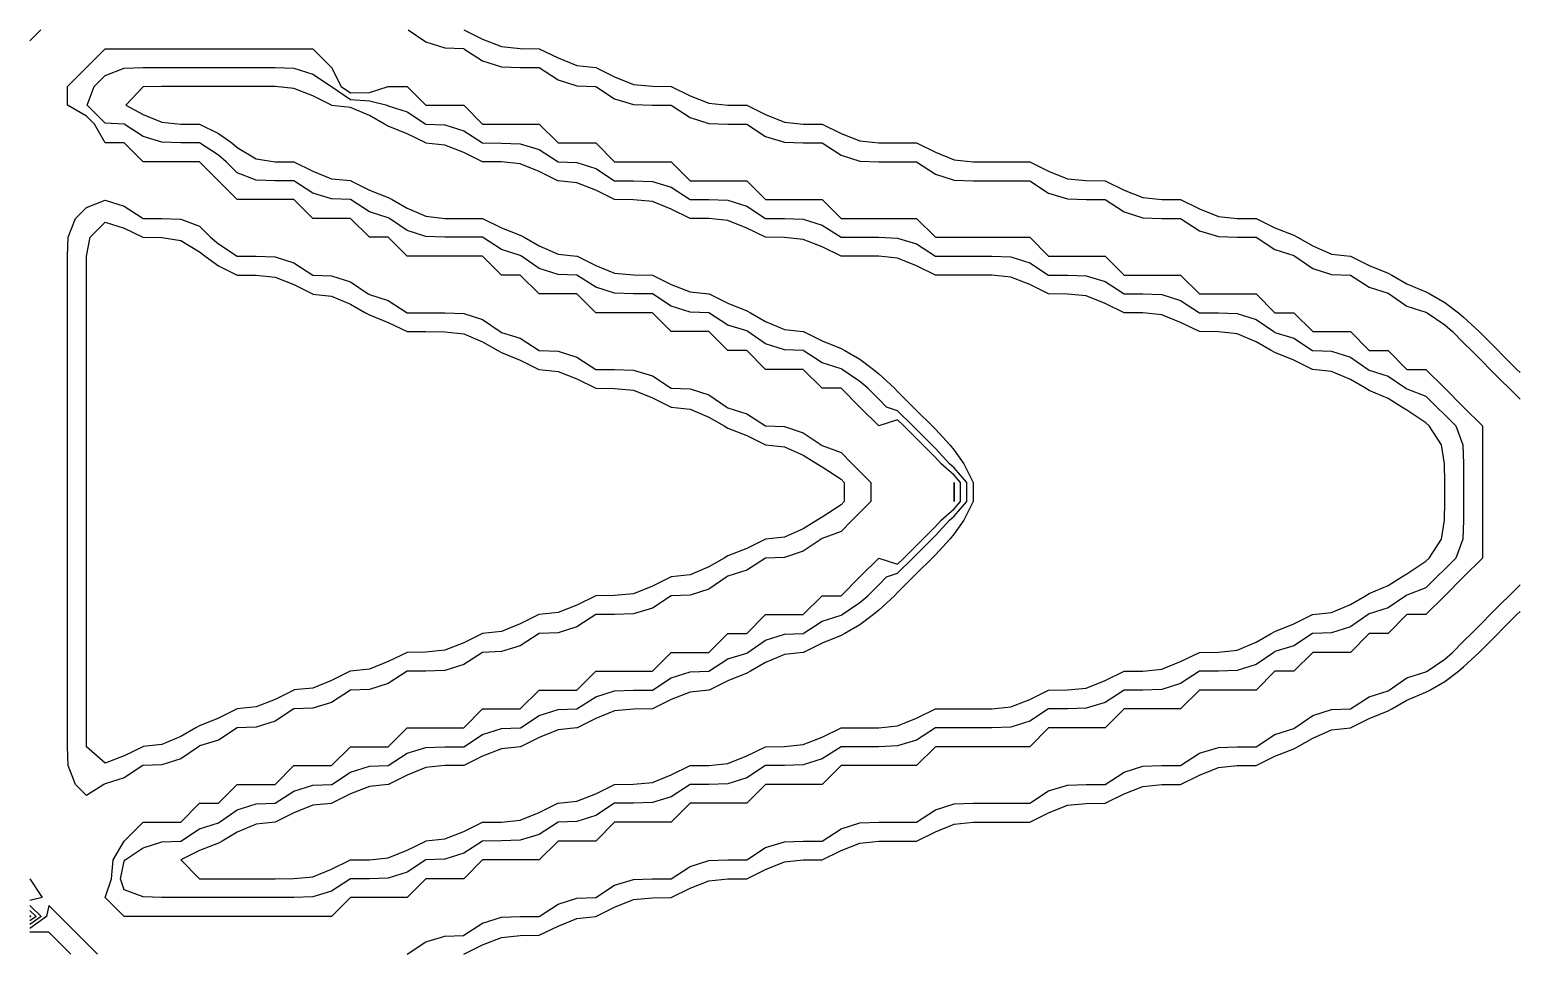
# Model space of a CAD drawing. Header units: metres. Extents: x 0.01 to 1.59, y 0.01 to 0.99.
import ezdxf

# ---------------------------------------------------------------- set-up
doc = ezdxf.new("R2010")
doc.units = ezdxf.units.M
for name, color, linetype in [('Fiber_Path_Minus1', 1, 'CONTINUOUS'), ('Fiber_Path_Minus2', 2, 'CONTINUOUS'), ('Fiber_Path_Plus4', 4, 'CONTINUOUS'), ('Fiber_Path_Plus5', 5, 'CONTINUOUS'), ('Fiber_Path_Zero', 3, 'CONTINUOUS')]:
    doc.layers.add(name, color=color, linetype=linetype)

msp = doc.modelspace()

# ---------------------------------------------------------------- linework, layer by layer
at = {"layer": 'Fiber_Path_Minus1'}
for points in [[(1.49, 0.573431), (1.47, 0.586625), (1.464675, 0.59), (1.45, 0.599009), (1.43, 0.607727), (1.425879, 0.61), (1.41, 0.619181), (1.39, 0.627737), (1.37, 0.629891), (1.36976, 0.63), (1.35, 0.639837), (1.33, 0.647847), (1.326009, 0.65), (1.31, 0.659198), (1.29, 0.667738), (1.27, 0.669891), (1.25, 0.67), (1.249999, 0.67), (1.23, 0.679861), (1.21, 0.68785), (1.19, 0.689898), (1.17, 0.69), (1.169999, 0.69), (1.15, 0.699861), (1.13, 0.70785), (1.11, 0.709898), (1.09, 0.71), (1.089999, 0.71), (1.07, 0.719861), (1.05, 0.72785), (1.03, 0.729898), (1.01, 0.73), (0.99, 0.73), (0.97, 0.73), (0.95, 0.739861), (0.93, 0.74785), (0.91, 0.749898), (0.89, 0.75), (0.87, 0.75), (0.87, 0.75), (0.85, 0.759861), (0.83, 0.76785), (0.81, 0.769898), (0.79, 0.77), (0.789999, 0.77), (0.77, 0.779861), (0.75, 0.78785), (0.73, 0.789898), (0.71, 0.79), (0.709999, 0.79), (0.69, 0.799861), (0.67, 0.80785), (0.65, 0.809898), (0.63, 0.81), (0.629999, 0.81), (0.61, 0.819861), (0.59, 0.82785), (0.57, 0.829898), (0.569775, 0.83), (0.55, 0.839838), (0.53, 0.847847), (0.51, 0.849898), (0.49, 0.85), (0.489999, 0.85), (0.47, 0.859861), (0.45, 0.86785), (0.43, 0.869898), (0.429775, 0.87), (0.41, 0.879838), (0.39, 0.887847), (0.386009, 0.89), (0.37, 0.899198), (0.35, 0.907738), (0.33, 0.909891), (0.32976, 0.91), (0.31, 0.919837), (0.29, 0.927847), (0.27, 0.929898), (0.25, 0.93), (0.23, 0.93), (0.21, 0.93), (0.19, 0.93), (0.17, 0.93), (0.15, 0.929999), (0.13, 0.929585), (0.111789, 0.91), (0.13, 0.900306), (0.15, 0.892161), (0.17, 0.890102), (0.19, 0.89), (0.190001, 0.89), (0.21, 0.880139), (0.224242, 0.87), (0.23, 0.865223), (0.25, 0.853278), (0.27, 0.850187), (0.29, 0.850001), (0.290002, 0.85), (0.31, 0.840139), (0.33, 0.83215), (0.35, 0.830102), (0.350225, 0.83), (0.37, 0.820162), (0.39, 0.812153), (0.393991, 0.81), (0.41, 0.800802), (0.43, 0.792262), (0.45, 0.790109), (0.47, 0.79), (0.49, 0.79), (0.49, 0.79), (0.51, 0.780139), (0.53, 0.77215), (0.533988, 0.77), (0.55, 0.760802), (0.57, 0.752262), (0.59, 0.750109), (0.59024, 0.75), (0.61, 0.740163), (0.63, 0.732153), (0.65, 0.730102), (0.67, 0.73), (0.670001, 0.73), (0.69, 0.720139), (0.71, 0.71215), (0.73, 0.710102), (0.730225, 0.71), (0.75, 0.700162), (0.77, 0.692153), (0.773991, 0.69), (0.79, 0.680802), (0.81, 0.672262), (0.83, 0.670109), (0.83024, 0.67), (0.85, 0.660163), (0.87, 0.652153), (0.873991, 0.65), (0.89, 0.640802), (0.904501, 0.63), (0.91, 0.625347), (0.926569, 0.61), (0.93, 0.606569), (0.946569, 0.59), (0.95, 0.586569), (0.966569, 0.57), (0.97, 0.566569), (0.985223, 0.55), (0.99, 0.544242), (1.000139, 0.53), (1.01, 0.51), (1.01, 0.49), (1.000139, 0.47), (0.99, 0.455758), (0.985223, 0.45), (0.97, 0.433431), (0.966569, 0.43), (0.95, 0.413431), (0.946569, 0.41), (0.93, 0.393431), (0.926569, 0.39), (0.91, 0.374653), (0.904501, 0.37), (0.89, 0.359198), (0.873991, 0.35), (0.87, 0.347847), (0.85, 0.339837), (0.83024, 0.33), (0.83, 0.329891), (0.81, 0.327738), (0.79, 0.319198), (0.773991, 0.31), (0.77, 0.307847), (0.75, 0.299838), (0.730225, 0.29), (0.73, 0.289898), (0.71, 0.28785), (0.69, 0.279861), (0.670001, 0.27), (0.67, 0.27), (0.65, 0.269898), (0.63, 0.267847), (0.61, 0.259838), (0.590226, 0.25), (0.59, 0.249898), (0.57, 0.247847), (0.55, 0.239838), (0.530225, 0.23), (0.53, 0.229898), (0.51, 0.22785), (0.49, 0.219861), (0.470001, 0.21), (0.47, 0.21), (0.45, 0.209898), (0.43, 0.207847), (0.41, 0.199838), (0.390226, 0.19), (0.39, 0.189898), (0.37, 0.187847), (0.35, 0.179838), (0.330226, 0.17), (0.33, 0.169898), (0.31, 0.167847), (0.29, 0.159837), (0.27024, 0.15), (0.27, 0.149891), (0.25, 0.147738), (0.23, 0.139198), (0.213991, 0.13), (0.21, 0.127847), (0.19, 0.119837), (0.17024, 0.11), (0.19, 0.09), (0.21, 0.09), (0.23, 0.09), (0.25, 0.09), (0.27, 0.09), (0.29, 0.090102), (0.31, 0.09215), (0.33, 0.100139), (0.349999, 0.11), (0.35, 0.11), (0.37, 0.110102), (0.39, 0.112153), (0.41, 0.120162), (0.429775, 0.13), (0.43, 0.130102), (0.45, 0.13215), (0.47, 0.140139), (0.489999, 0.15), (0.49, 0.15), (0.51, 0.150102), (0.53, 0.152153), (0.55, 0.160162), (0.569775, 0.17), (0.57, 0.170102), (0.59, 0.17215), (0.61, 0.180139), (0.629999, 0.19), (0.63, 0.19), (0.65, 0.190102), (0.67, 0.19215), (0.69, 0.200139), (0.709999, 0.21), (0.71, 0.21), (0.73, 0.210102), (0.75, 0.21215), (0.77, 0.220139), (0.789999, 0.23), (0.79, 0.23), (0.81, 0.230102), (0.83, 0.23215), (0.85, 0.240139), (0.87, 0.25), (0.87, 0.25), (0.89, 0.25), (0.91, 0.250102), (0.93, 0.25215), (0.95, 0.260139), (0.97, 0.27), (0.99, 0.27), (1.01, 0.27), (1.03, 0.270102), (1.05, 0.27215), (1.07, 0.280139), (1.089999, 0.29), (1.09, 0.29), (1.11, 0.290102), (1.13, 0.29215), (1.15, 0.300139), (1.169999, 0.31), (1.17, 0.31), (1.19, 0.310102), (1.21, 0.31215), (1.23, 0.320139), (1.249999, 0.33), (1.25, 0.33), (1.27, 0.330109), (1.29, 0.332262), (1.31, 0.340802), (1.326009, 0.35), (1.33, 0.352153), (1.35, 0.360163), (1.36976, 0.37), (1.37, 0.370109), (1.39, 0.372263), (1.41, 0.380819), (1.425879, 0.39), (1.43, 0.392273), (1.45, 0.400991), (1.464675, 0.41), (1.47, 0.413375), (1.49, 0.426569), (1.493431, 0.43), (1.506625, 0.45), (1.509812, 0.47), (1.509999, 0.49), (1.509999, 0.51), (1.509812, 0.53), (1.506625, 0.55), (1.493431, 0.57), (1.49, 0.573431)], [(0.01, 0.050985), (0.011021, 0.05), (0.01, 0.049271)]]:
    msp.add_lwpolyline(points, dxfattribs=at)
at = {"layer": 'Fiber_Path_Minus2'}
for points in [[(0.09, 0.941716), (0.11, 0.949238), (0.13, 0.949989), (0.15, 0.95), (0.17, 0.95), (0.19, 0.95), (0.21, 0.95), (0.23, 0.95), (0.25, 0.95), (0.27, 0.949989), (0.29, 0.949271), (0.31, 0.94301), (0.329979, 0.93), (0.33, 0.929989), (0.35, 0.916266), (0.37, 0.91475), (0.388795, 0.91), (0.39, 0.909271), (0.41, 0.90301), (0.429979, 0.89), (0.43, 0.889989), (0.45, 0.889271), (0.47, 0.883012), (0.49, 0.87), (0.49, 0.87), (0.51, 0.869989), (0.53, 0.869271), (0.55, 0.86301), (0.569979, 0.85), (0.57, 0.849989), (0.59, 0.849271), (0.61, 0.843012), (0.63, 0.83), (0.63, 0.83), (0.65, 0.829989), (0.67, 0.829271), (0.69, 0.823012), (0.71, 0.81), (0.71, 0.81), (0.73, 0.809989), (0.75, 0.809271), (0.77, 0.803012), (0.79, 0.79), (0.79, 0.79), (0.81, 0.789989), (0.83, 0.789271), (0.85, 0.783012), (0.87, 0.77), (0.87, 0.77), (0.89, 0.77), (0.91, 0.769989), (0.93, 0.769271), (0.95, 0.763012), (0.97, 0.75), (0.99, 0.75), (1.01, 0.75), (1.03, 0.749989), (1.05, 0.749271), (1.07, 0.743012), (1.09, 0.73), (1.09, 0.73), (1.11, 0.729989), (1.13, 0.729271), (1.15, 0.723012), (1.17, 0.71), (1.17, 0.71), (1.19, 0.709989), (1.21, 0.709271), (1.23, 0.703012), (1.25, 0.69), (1.25, 0.69), (1.27, 0.689989), (1.29, 0.689268), (1.31, 0.682896), (1.328795, 0.67), (1.33, 0.669271), (1.35, 0.66301), (1.369979, 0.65), (1.37, 0.649989), (1.39, 0.649268), (1.41, 0.642896), (1.428795, 0.63), (1.43, 0.629268), (1.45, 0.622896), (1.468795, 0.61), (1.47, 0.609238), (1.49, 0.601716), (1.501716, 0.59), (1.51, 0.581716), (1.521716, 0.57), (1.529238, 0.55), (1.529989, 0.53), (1.53, 0.51), (1.53, 0.49), (1.529989, 0.47), (1.529238, 0.45), (1.521716, 0.43), (1.51, 0.418284), (1.501716, 0.41), (1.49, 0.398284), (1.47, 0.390762), (1.468795, 0.39), (1.45, 0.377104), (1.43, 0.370732), (1.428795, 0.37), (1.41, 0.357104), (1.39, 0.350732), (1.37, 0.350011), (1.369979, 0.35), (1.35, 0.33699), (1.33, 0.330729), (1.328795, 0.33), (1.31, 0.317104), (1.29, 0.310732), (1.27, 0.310011), (1.25, 0.31), (1.25, 0.31), (1.23, 0.296988), (1.21, 0.290729), (1.19, 0.290011), (1.17, 0.29), (1.17, 0.29), (1.15, 0.276988), (1.13, 0.270729), (1.11, 0.270011), (1.09, 0.27), (1.09, 0.27), (1.07, 0.256988), (1.05, 0.250729), (1.03, 0.250011), (1.01, 0.25), (0.99, 0.25), (0.97, 0.25), (0.95, 0.236988), (0.93, 0.230729), (0.91, 0.230011), (0.89, 0.23), (0.87, 0.23), (0.87, 0.23), (0.85, 0.216988), (0.83, 0.210729), (0.81, 0.210011), (0.79, 0.21), (0.79, 0.21), (0.77, 0.196988), (0.75, 0.190729), (0.73, 0.190011), (0.71, 0.19), (0.71, 0.19), (0.69, 0.176988), (0.67, 0.170729), (0.65, 0.170011), (0.63, 0.17), (0.63, 0.17), (0.61, 0.156988), (0.59, 0.150729), (0.57, 0.150011), (0.569979, 0.15), (0.55, 0.13699), (0.53, 0.130729), (0.51, 0.130011), (0.49, 0.13), (0.49, 0.13), (0.47, 0.116988), (0.45, 0.110729), (0.43, 0.110011), (0.429979, 0.11), (0.41, 0.09699), (0.39, 0.090729), (0.37, 0.090011), (0.35, 0.09), (0.35, 0.09), (0.33, 0.076988), (0.31, 0.070729), (0.29, 0.070011), (0.27, 0.07), (0.25, 0.07), (0.23, 0.07), (0.21, 0.07), (0.19, 0.07), (0.17, 0.07), (0.15, 0.070011), (0.13, 0.070762), (0.11, 0.078284), (0.106095, 0.09), (0.11, 0.10848), (0.111205, 0.11), (0.13, 0.122896), (0.15, 0.129268), (0.17, 0.129989), (0.170021, 0.13), (0.19, 0.14301), (0.21, 0.149271), (0.211205, 0.15), (0.23, 0.162896), (0.25, 0.169268), (0.27, 0.169989), (0.270021, 0.17), (0.29, 0.18301), (0.31, 0.189271), (0.33, 0.189989), (0.330021, 0.19), (0.35, 0.20301), (0.37, 0.209271), (0.39, 0.209989), (0.390021, 0.21), (0.41, 0.22301), (0.43, 0.229271), (0.45, 0.229989), (0.47, 0.23), (0.47, 0.23), (0.49, 0.243012), (0.51, 0.249271), (0.53, 0.249989), (0.530021, 0.25), (0.55, 0.26301), (0.57, 0.269271), (0.59, 0.269989), (0.590021, 0.27), (0.61, 0.28301), (0.63, 0.289271), (0.65, 0.289989), (0.67, 0.29), (0.67, 0.29), (0.69, 0.303012), (0.71, 0.309271), (0.73, 0.309989), (0.730021, 0.31), (0.75, 0.32301), (0.77, 0.329271), (0.771205, 0.33), (0.79, 0.342896), (0.81, 0.349268), (0.83, 0.349989), (0.830021, 0.35), (0.85, 0.36301), (0.87, 0.369271), (0.871205, 0.37), (0.89, 0.382896), (0.898284, 0.39), (0.91, 0.401716), (0.918284, 0.41), (0.93, 0.413905), (0.946095, 0.43), (0.95, 0.433905), (0.966095, 0.45), (0.97, 0.453905), (0.985158, 0.47), (0.99, 0.474285), (1.003333, 0.49), (1.003333, 0.51), (0.99, 0.525715), (0.985158, 0.53), (0.97, 0.546095), (0.966095, 0.55), (0.95, 0.566095), (0.946095, 0.57), (0.93, 0.586095), (0.918284, 0.59), (0.91, 0.598284), (0.898284, 0.61), (0.89, 0.617104), (0.871205, 0.63), (0.87, 0.630729), (0.85, 0.63699), (0.830021, 0.65), (0.83, 0.650011), (0.81, 0.650732), (0.79, 0.657104), (0.771205, 0.67), (0.77, 0.670729), (0.75, 0.67699), (0.730021, 0.69), (0.73, 0.690011), (0.71, 0.690729), (0.69, 0.696988), (0.67, 0.71), (0.67, 0.71), (0.65, 0.710011), (0.63, 0.710729), (0.61, 0.71699), (0.590021, 0.73), (0.59, 0.730011), (0.57, 0.730732), (0.55, 0.737104), (0.531205, 0.75), (0.53, 0.750729), (0.51, 0.756988), (0.49, 0.77), (0.49, 0.77), (0.47, 0.77), (0.45, 0.770011), (0.43, 0.770732), (0.41, 0.777104), (0.391205, 0.79), (0.39, 0.790729), (0.37, 0.79699), (0.350021, 0.81), (0.35, 0.810011), (0.33, 0.810729), (0.31, 0.816988), (0.29, 0.83), (0.29, 0.83), (0.27, 0.830011), (0.25, 0.830762), (0.23, 0.838284), (0.218284, 0.85), (0.21, 0.856988), (0.19, 0.87), (0.19, 0.87), (0.17, 0.870011), (0.15, 0.870729), (0.13, 0.87699), (0.110021, 0.89), (0.11, 0.890012), (0.09, 0.890964), (0.070964, 0.91), (0.078284, 0.93), (0.09, 0.941716)], [(0.01, 0.056349), (0.01658, 0.05), (0.01, 0.045305)]]:
    msp.add_lwpolyline(points, dxfattribs=at)
at = {"layer": 'Fiber_Path_Plus4'}
for points in [[(0.021716, 0.99), (0.01, 0.978284)], [(0.411205, 0.99), (0.43, 0.977104), (0.45, 0.970732), (0.47, 0.970011), (0.470021, 0.97), (0.49, 0.95699), (0.51, 0.950729), (0.53, 0.950011), (0.55, 0.95), (0.55, 0.95), (0.57, 0.936988), (0.59, 0.930729), (0.61, 0.930011), (0.610021, 0.93), (0.63, 0.91699), (0.65, 0.910729), (0.67, 0.910011), (0.69, 0.91), (0.69, 0.91), (0.71, 0.896988), (0.73, 0.890729), (0.75, 0.890011), (0.77, 0.89), (0.77, 0.89), (0.79, 0.876988), (0.81, 0.870729), (0.83, 0.870011), (0.85, 0.87), (0.85, 0.87), (0.87, 0.856988), (0.89, 0.850729), (0.91, 0.850011), (0.93, 0.85), (0.95, 0.85), (0.95, 0.85), (0.97, 0.836988), (0.99, 0.830729), (1.01, 0.830011), (1.03, 0.83), (1.05, 0.83), (1.07, 0.83), (1.09, 0.816988), (1.11, 0.810729), (1.13, 0.810011), (1.15, 0.81), (1.15, 0.81), (1.17, 0.796988), (1.19, 0.790729), (1.21, 0.790011), (1.23, 0.79), (1.23, 0.79), (1.25, 0.776988), (1.27, 0.770729), (1.29, 0.770011), (1.31, 0.77), (1.31, 0.77), (1.33, 0.756988), (1.35, 0.750729), (1.351205, 0.75), (1.37, 0.737104), (1.39, 0.730732), (1.41, 0.730011), (1.410021, 0.73), (1.43, 0.71699), (1.45, 0.710729), (1.451205, 0.71), (1.47, 0.697104), (1.49, 0.690732), (1.491205, 0.69), (1.51, 0.677104), (1.518284, 0.67), (1.53, 0.658284), (1.538284, 0.65), (1.55, 0.638284), (1.558284, 0.63), (1.57, 0.618284), (1.578284, 0.61), (1.59, 0.598284)], [(0.05, 0.69), (0.05, 0.71), (0.05, 0.73), (0.050011, 0.75), (0.050762, 0.77), (0.058284, 0.79), (0.07, 0.801716), (0.09, 0.809238), (0.11, 0.803012), (0.13, 0.79), (0.13, 0.79), (0.15, 0.789989), (0.17, 0.789238), (0.19, 0.781716), (0.201716, 0.77), (0.21, 0.763012), (0.23, 0.75), (0.23, 0.75), (0.25, 0.749989), (0.27, 0.749271), (0.29, 0.74301), (0.309979, 0.73), (0.31, 0.729989), (0.33, 0.729268), (0.35, 0.722896), (0.368795, 0.71), (0.37, 0.709271), (0.39, 0.703012), (0.41, 0.69), (0.41, 0.69), (0.43, 0.69), (0.45, 0.689989), (0.47, 0.689268), (0.49, 0.682896), (0.508795, 0.67), (0.51, 0.669271), (0.53, 0.66301), (0.549979, 0.65), (0.55, 0.649989), (0.57, 0.649271), (0.59, 0.643012), (0.61, 0.63), (0.61, 0.63), (0.63, 0.629989), (0.65, 0.629271), (0.67, 0.62301), (0.689979, 0.61), (0.69, 0.609989), (0.71, 0.609268), (0.73, 0.602896), (0.748795, 0.59), (0.75, 0.589271), (0.77, 0.58301), (0.789979, 0.57), (0.79, 0.569989), (0.81, 0.569268), (0.83, 0.562896), (0.848795, 0.55), (0.85, 0.549238), (0.87, 0.541716), (0.881716, 0.53), (0.89, 0.521716), (0.901716, 0.51), (0.901716, 0.49), (0.89, 0.478284), (0.881716, 0.47), (0.87, 0.458284), (0.85, 0.450762), (0.848795, 0.45), (0.83, 0.437104), (0.81, 0.430732), (0.79, 0.430011), (0.789979, 0.43), (0.77, 0.41699), (0.75, 0.410729), (0.748795, 0.41), (0.73, 0.397104), (0.71, 0.390732), (0.69, 0.390011), (0.689979, 0.39), (0.67, 0.37699), (0.65, 0.370729), (0.63, 0.370011), (0.61, 0.37), (0.61, 0.37), (0.59, 0.356988), (0.57, 0.350729), (0.55, 0.350011), (0.549979, 0.35), (0.53, 0.33699), (0.51, 0.330729), (0.49, 0.330011), (0.489979, 0.33), (0.47, 0.31699), (0.45, 0.310729), (0.43, 0.310011), (0.41, 0.31), (0.41, 0.31), (0.39, 0.296988), (0.37, 0.290729), (0.35, 0.290011), (0.349979, 0.29), (0.33, 0.27699), (0.31, 0.270729), (0.29, 0.270011), (0.289979, 0.27), (0.27, 0.25699), (0.25, 0.250729), (0.23, 0.250011), (0.229979, 0.25), (0.21, 0.23699), (0.19, 0.230729), (0.188795, 0.23), (0.17, 0.217104), (0.15, 0.210732), (0.13, 0.210011), (0.129979, 0.21), (0.11, 0.19699), (0.09, 0.190729), (0.08848, 0.19), (0.07, 0.178284), (0.058284, 0.19), (0.050762, 0.21), (0.050011, 0.23), (0.05, 0.25), (0.05, 0.27), (0.05, 0.29), (0.05, 0.31), (0.05, 0.33), (0.05, 0.35), (0.05, 0.37), (0.05, 0.39), (0.05, 0.41), (0.05, 0.43), (0.05, 0.45), (0.05, 0.47), (0.05, 0.49), (0.05, 0.51), (0.05, 0.53), (0.05, 0.55), (0.05, 0.57), (0.05, 0.59), (0.05, 0.61), (0.05, 0.63), (0.05, 0.65), (0.05, 0.67), (0.05, 0.69)], [(0.99, 0.51), (0.99, 0.49), (0.99, 0.51)], [(0.41, 0.01), (0.43, 0.023012), (0.45, 0.029271), (0.47, 0.029989), (0.470021, 0.03), (0.49, 0.04301), (0.51, 0.049271), (0.53, 0.049989), (0.55, 0.05), (0.55, 0.05), (0.57, 0.063012), (0.59, 0.069271), (0.61, 0.069989), (0.610021, 0.07), (0.63, 0.08301), (0.65, 0.089271), (0.67, 0.089989), (0.69, 0.09), (0.69, 0.09), (0.71, 0.103012), (0.73, 0.109271), (0.75, 0.109989), (0.77, 0.11), (0.77, 0.11), (0.79, 0.123012), (0.81, 0.129271), (0.83, 0.129989), (0.85, 0.13), (0.85, 0.13), (0.87, 0.143012), (0.89, 0.149271), (0.91, 0.149989), (0.93, 0.15), (0.95, 0.15), (0.95, 0.15), (0.97, 0.163012), (0.99, 0.169271), (1.01, 0.169989), (1.03, 0.17), (1.05, 0.17), (1.07, 0.17), (1.09, 0.183012), (1.11, 0.189271), (1.13, 0.189989), (1.15, 0.19), (1.15, 0.19), (1.17, 0.203012), (1.19, 0.209271), (1.21, 0.209989), (1.23, 0.21), (1.23, 0.21), (1.25, 0.223012), (1.27, 0.229271), (1.29, 0.229989), (1.31, 0.23), (1.31, 0.23), (1.33, 0.243012), (1.35, 0.249271), (1.351205, 0.25), (1.37, 0.262896), (1.39, 0.269268), (1.41, 0.269989), (1.410021, 0.27), (1.43, 0.28301), (1.45, 0.289271), (1.451205, 0.29), (1.47, 0.302896), (1.49, 0.309268), (1.491205, 0.31), (1.51, 0.322896), (1.518284, 0.33), (1.53, 0.341716), (1.538284, 0.35), (1.55, 0.361716), (1.558284, 0.37), (1.57, 0.381716), (1.578284, 0.39), (1.59, 0.401716)], [(0.01, 0.089979), (0.02301, 0.07), (0.01, 0.067076)], [(0.081716, 0.01), (0.07, 0.021716), (0.061716, 0.03), (0.05, 0.041716), (0.041716, 0.05), (0.03, 0.061716), (0.027697, 0.05), (0.01, 0.037373)]]:
    msp.add_lwpolyline(points, dxfattribs=at)
at = {"layer": 'Fiber_Path_Plus5'}
for points in [[(0.47024, 0.99), (0.49, 0.980163), (0.51, 0.972153), (0.53, 0.970102), (0.55, 0.97), (0.550001, 0.97), (0.57, 0.960139), (0.59, 0.95215), (0.61, 0.950102), (0.610225, 0.95), (0.63, 0.940162), (0.65, 0.932153), (0.67, 0.930102), (0.69, 0.93), (0.690001, 0.93), (0.71, 0.920139), (0.73, 0.91215), (0.75, 0.910102), (0.77, 0.91), (0.770001, 0.91), (0.79, 0.900139), (0.81, 0.89215), (0.83, 0.890102), (0.85, 0.89), (0.850001, 0.89), (0.87, 0.880139), (0.89, 0.87215), (0.91, 0.870102), (0.93, 0.87), (0.95, 0.87), (0.95, 0.87), (0.97, 0.860139), (0.99, 0.85215), (1.01, 0.850102), (1.03, 0.85), (1.05, 0.85), (1.07, 0.85), (1.09, 0.840139), (1.11, 0.83215), (1.13, 0.830102), (1.15, 0.83), (1.150001, 0.83), (1.17, 0.820139), (1.19, 0.81215), (1.21, 0.810102), (1.23, 0.81), (1.230001, 0.81), (1.25, 0.800139), (1.27, 0.79215), (1.29, 0.790102), (1.31, 0.79), (1.310001, 0.79), (1.33, 0.780139), (1.35, 0.77215), (1.353988, 0.77), (1.37, 0.760802), (1.39, 0.752262), (1.41, 0.750109), (1.41024, 0.75), (1.43, 0.740163), (1.45, 0.732153), (1.453991, 0.73), (1.47, 0.720802), (1.49, 0.712262), (1.494121, 0.71), (1.51, 0.700819), (1.524501, 0.69), (1.53, 0.685347), (1.546569, 0.67), (1.55, 0.666569), (1.566569, 0.65), (1.57, 0.646569), (1.586569, 0.63), (1.59, 0.626569)], [(0.07, 0.67), (0.07, 0.69), (0.07, 0.71), (0.070001, 0.73), (0.070194, 0.75), (0.07394, 0.77), (0.09, 0.78606), (0.11, 0.779861), (0.129998, 0.77), (0.13, 0.769999), (0.15, 0.769813), (0.17, 0.766722), (0.19, 0.754777), (0.195758, 0.75), (0.21, 0.739861), (0.229999, 0.73), (0.23, 0.73), (0.25, 0.729898), (0.27, 0.727847), (0.29, 0.719837), (0.30976, 0.71), (0.31, 0.709891), (0.33, 0.707738), (0.35, 0.699198), (0.366012, 0.69), (0.37, 0.68785), (0.39, 0.679861), (0.41, 0.67), (0.41, 0.67), (0.43, 0.67), (0.45, 0.669891), (0.47, 0.667738), (0.49, 0.659198), (0.506009, 0.65), (0.51, 0.647847), (0.53, 0.639838), (0.549775, 0.63), (0.55, 0.629898), (0.57, 0.62785), (0.59, 0.619861), (0.609999, 0.61), (0.61, 0.61), (0.63, 0.609898), (0.65, 0.607847), (0.67, 0.599837), (0.68976, 0.59), (0.69, 0.589891), (0.71, 0.587738), (0.73, 0.579198), (0.746009, 0.57), (0.75, 0.567847), (0.77, 0.559837), (0.78976, 0.55), (0.79, 0.549891), (0.81, 0.547727), (0.83, 0.539009), (0.844675, 0.53), (0.85, 0.526625), (0.87, 0.513431), (0.873431, 0.51), (0.873431, 0.49), (0.87, 0.486569), (0.85, 0.473375), (0.844675, 0.47), (0.83, 0.460991), (0.81, 0.452273), (0.79, 0.450109), (0.78976, 0.45), (0.77, 0.440163), (0.75, 0.432153), (0.746009, 0.43), (0.73, 0.420802), (0.71, 0.412262), (0.69, 0.410109), (0.68976, 0.41), (0.67, 0.400163), (0.65, 0.392153), (0.63, 0.390102), (0.61, 0.39), (0.609999, 0.39), (0.59, 0.380139), (0.57, 0.37215), (0.55, 0.370102), (0.549775, 0.37), (0.53, 0.360162), (0.51, 0.352153), (0.49, 0.350102), (0.489774, 0.35), (0.47, 0.340162), (0.45, 0.332153), (0.43, 0.330102), (0.41, 0.33), (0.409999, 0.33), (0.39, 0.320139), (0.37, 0.31215), (0.35, 0.310102), (0.349775, 0.31), (0.33, 0.300162), (0.31, 0.292153), (0.29, 0.290102), (0.289774, 0.29), (0.27, 0.280162), (0.25, 0.272153), (0.23, 0.270102), (0.229774, 0.27), (0.21, 0.260162), (0.19, 0.252153), (0.186009, 0.25), (0.17, 0.240802), (0.15, 0.232262), (0.13, 0.230109), (0.12976, 0.23), (0.11, 0.220163), (0.09, 0.212648), (0.070275, 0.23), (0.070001, 0.25), (0.07, 0.27), (0.07, 0.29), (0.07, 0.31), (0.07, 0.33), (0.07, 0.35), (0.07, 0.37), (0.07, 0.39), (0.07, 0.41), (0.07, 0.43), (0.07, 0.45), (0.07, 0.47), (0.07, 0.49), (0.07, 0.51), (0.07, 0.53), (0.07, 0.55), (0.07, 0.57), (0.07, 0.59), (0.07, 0.61), (0.07, 0.63), (0.07, 0.65), (0.07, 0.67)], [(0.470225, 0.01), (0.49, 0.019838), (0.51, 0.027847), (0.53, 0.029898), (0.55, 0.03), (0.550001, 0.03), (0.57, 0.039861), (0.59, 0.04785), (0.61, 0.049898), (0.610225, 0.05), (0.63, 0.059838), (0.65, 0.067847), (0.67, 0.069898), (0.69, 0.07), (0.690001, 0.07), (0.71, 0.079861), (0.73, 0.08785), (0.75, 0.089898), (0.77, 0.09), (0.770001, 0.09), (0.79, 0.099861), (0.81, 0.10785), (0.83, 0.109898), (0.85, 0.11), (0.850001, 0.11), (0.87, 0.119861), (0.89, 0.12785), (0.91, 0.129898), (0.93, 0.13), (0.95, 0.13), (0.95, 0.13), (0.97, 0.139861), (0.99, 0.14785), (1.01, 0.149898), (1.03, 0.15), (1.05, 0.15), (1.07, 0.15), (1.09, 0.159861), (1.11, 0.16785), (1.13, 0.169898), (1.15, 0.17), (1.150001, 0.17), (1.17, 0.179861), (1.19, 0.18785), (1.21, 0.189898), (1.23, 0.19), (1.230001, 0.19), (1.25, 0.199861), (1.27, 0.20785), (1.29, 0.209898), (1.31, 0.21), (1.310001, 0.21), (1.33, 0.219861), (1.35, 0.22785), (1.353988, 0.23), (1.37, 0.239198), (1.39, 0.247738), (1.41, 0.249891), (1.41024, 0.25), (1.43, 0.259837), (1.45, 0.267847), (1.453991, 0.27), (1.47, 0.279198), (1.49, 0.287738), (1.494121, 0.29), (1.51, 0.299181), (1.524501, 0.31), (1.53, 0.314653), (1.546569, 0.33), (1.55, 0.333431), (1.566569, 0.35), (1.57, 0.353431), (1.586569, 0.37), (1.59, 0.373431)], [(0.053431, 0.01), (0.05, 0.013431), (0.033431, 0.03), (0.03, 0.033431), (0.01, 0.033407)]]:
    msp.add_lwpolyline(points, dxfattribs=at)
at = {"layer": 'Fiber_Path_Zero'}
for points in [[(0.07, 0.95), (0.09, 0.97), (0.11, 0.97), (0.13, 0.97), (0.15, 0.97), (0.17, 0.97), (0.19, 0.97), (0.21, 0.97), (0.23, 0.97), (0.25, 0.97), (0.27, 0.97), (0.29, 0.97), (0.31, 0.97), (0.33, 0.95), (0.340171, 0.93), (0.35, 0.923252), (0.37, 0.923683), (0.39, 0.93), (0.41, 0.93), (0.43, 0.91), (0.45, 0.91), (0.47, 0.91), (0.49, 0.89), (0.51, 0.89), (0.53, 0.89), (0.55, 0.89), (0.57, 0.87), (0.59, 0.87), (0.61, 0.87), (0.63, 0.85), (0.65, 0.85), (0.67, 0.85), (0.69, 0.85), (0.71, 0.83), (0.73, 0.83), (0.75, 0.83), (0.77, 0.83), (0.79, 0.81), (0.81, 0.81), (0.83, 0.81), (0.85, 0.81), (0.87, 0.79), (0.89, 0.79), (0.91, 0.79), (0.93, 0.79), (0.95, 0.79), (0.97, 0.77), (0.99, 0.77), (1.01, 0.77), (1.03, 0.77), (1.05, 0.77), (1.07, 0.77), (1.09, 0.75), (1.11, 0.75), (1.13, 0.75), (1.15, 0.75), (1.17, 0.73), (1.19, 0.73), (1.21, 0.73), (1.23, 0.73), (1.25, 0.71), (1.27, 0.71), (1.29, 0.71), (1.31, 0.71), (1.33, 0.69), (1.35, 0.69), (1.37, 0.67), (1.39, 0.67), (1.41, 0.67), (1.43, 0.65), (1.45, 0.65), (1.47, 0.63), (1.49, 0.63), (1.51, 0.61), (1.53, 0.59), (1.55, 0.57), (1.55, 0.55), (1.55, 0.53), (1.55, 0.51), (1.55, 0.49), (1.55, 0.47), (1.55, 0.45), (1.55, 0.43), (1.53, 0.41), (1.51, 0.39), (1.49, 0.37), (1.47, 0.37), (1.45, 0.35), (1.43, 0.35), (1.41, 0.33), (1.39, 0.33), (1.37, 0.33), (1.35, 0.31), (1.33, 0.31), (1.31, 0.29), (1.29, 0.29), (1.27, 0.29), (1.25, 0.29), (1.23, 0.27), (1.21, 0.27), (1.19, 0.27), (1.17, 0.27), (1.15, 0.25), (1.13, 0.25), (1.11, 0.25), (1.09, 0.25), (1.07, 0.23), (1.05, 0.23), (1.03, 0.23), (1.01, 0.23), (0.99, 0.23), (0.97, 0.23), (0.95, 0.21), (0.93, 0.21), (0.91, 0.21), (0.89, 0.21), (0.87, 0.21), (0.85, 0.19), (0.83, 0.19), (0.81, 0.19), (0.79, 0.19), (0.77, 0.17), (0.75, 0.17), (0.73, 0.17), (0.71, 0.17), (0.69, 0.15), (0.67, 0.15), (0.65, 0.15), (0.63, 0.15), (0.61, 0.13), (0.59, 0.13), (0.57, 0.13), (0.55, 0.11), (0.53, 0.11), (0.51, 0.11), (0.49, 0.11), (0.47, 0.09), (0.45, 0.09), (0.43, 0.09), (0.41, 0.07), (0.39, 0.07), (0.37, 0.07), (0.35, 0.07), (0.33, 0.05), (0.31, 0.05), (0.29, 0.05), (0.27, 0.05), (0.25, 0.05), (0.23, 0.05), (0.21, 0.05), (0.19, 0.05), (0.17, 0.05), (0.15, 0.05), (0.13, 0.05), (0.11, 0.05), (0.09, 0.07), (0.096667, 0.09), (0.098453, 0.11), (0.11, 0.13), (0.13, 0.15), (0.15, 0.15), (0.17, 0.15), (0.19, 0.17), (0.21, 0.17), (0.23, 0.19), (0.25, 0.19), (0.27, 0.19), (0.29, 0.21), (0.31, 0.21), (0.33, 0.21), (0.35, 0.23), (0.37, 0.23), (0.39, 0.23), (0.41, 0.25), (0.43, 0.25), (0.45, 0.25), (0.47, 0.25), (0.49, 0.27), (0.51, 0.27), (0.53, 0.27), (0.55, 0.29), (0.57, 0.29), (0.59, 0.29), (0.61, 0.31), (0.63, 0.31), (0.65, 0.31), (0.67, 0.31), (0.69, 0.33), (0.71, 0.33), (0.73, 0.33), (0.75, 0.35), (0.77, 0.35), (0.79, 0.37), (0.81, 0.37), (0.83, 0.37), (0.85, 0.39), (0.87, 0.39), (0.89, 0.41), (0.91, 0.43), (0.93, 0.423333), (0.936667, 0.43), (0.95, 0.443333), (0.956667, 0.45), (0.97, 0.463333), (0.976279, 0.47), (0.99, 0.482142), (0.996667, 0.49), (0.996667, 0.51), (0.99, 0.517858), (0.976279, 0.53), (0.97, 0.536667), (0.956667, 0.55), (0.95, 0.556667), (0.936667, 0.57), (0.93, 0.576667), (0.91, 0.57), (0.89, 0.59), (0.87, 0.61), (0.85, 0.61), (0.83, 0.63), (0.81, 0.63), (0.79, 0.63), (0.77, 0.65), (0.75, 0.65), (0.73, 0.67), (0.71, 0.67), (0.69, 0.67), (0.67, 0.69), (0.65, 0.69), (0.63, 0.69), (0.61, 0.69), (0.59, 0.71), (0.57, 0.71), (0.55, 0.71), (0.53, 0.73), (0.51, 0.73), (0.49, 0.75), (0.47, 0.75), (0.45, 0.75), (0.43, 0.75), (0.41, 0.75), (0.39, 0.77), (0.37, 0.77), (0.35, 0.79), (0.33, 0.79), (0.31, 0.79), (0.29, 0.81), (0.27, 0.81), (0.25, 0.81), (0.23, 0.81), (0.21, 0.83), (0.19, 0.85), (0.17, 0.85), (0.15, 0.85), (0.13, 0.85), (0.11, 0.87), (0.09, 0.87), (0.078453, 0.89), (0.07, 0.898453), (0.05, 0.91), (0.05, 0.93), (0.07, 0.95)], [(0.01, 0.061713), (0.022139, 0.05), (0.01, 0.041339)]]:
    msp.add_lwpolyline(points, dxfattribs=at)

doc.saveas('drawing.dxf')
